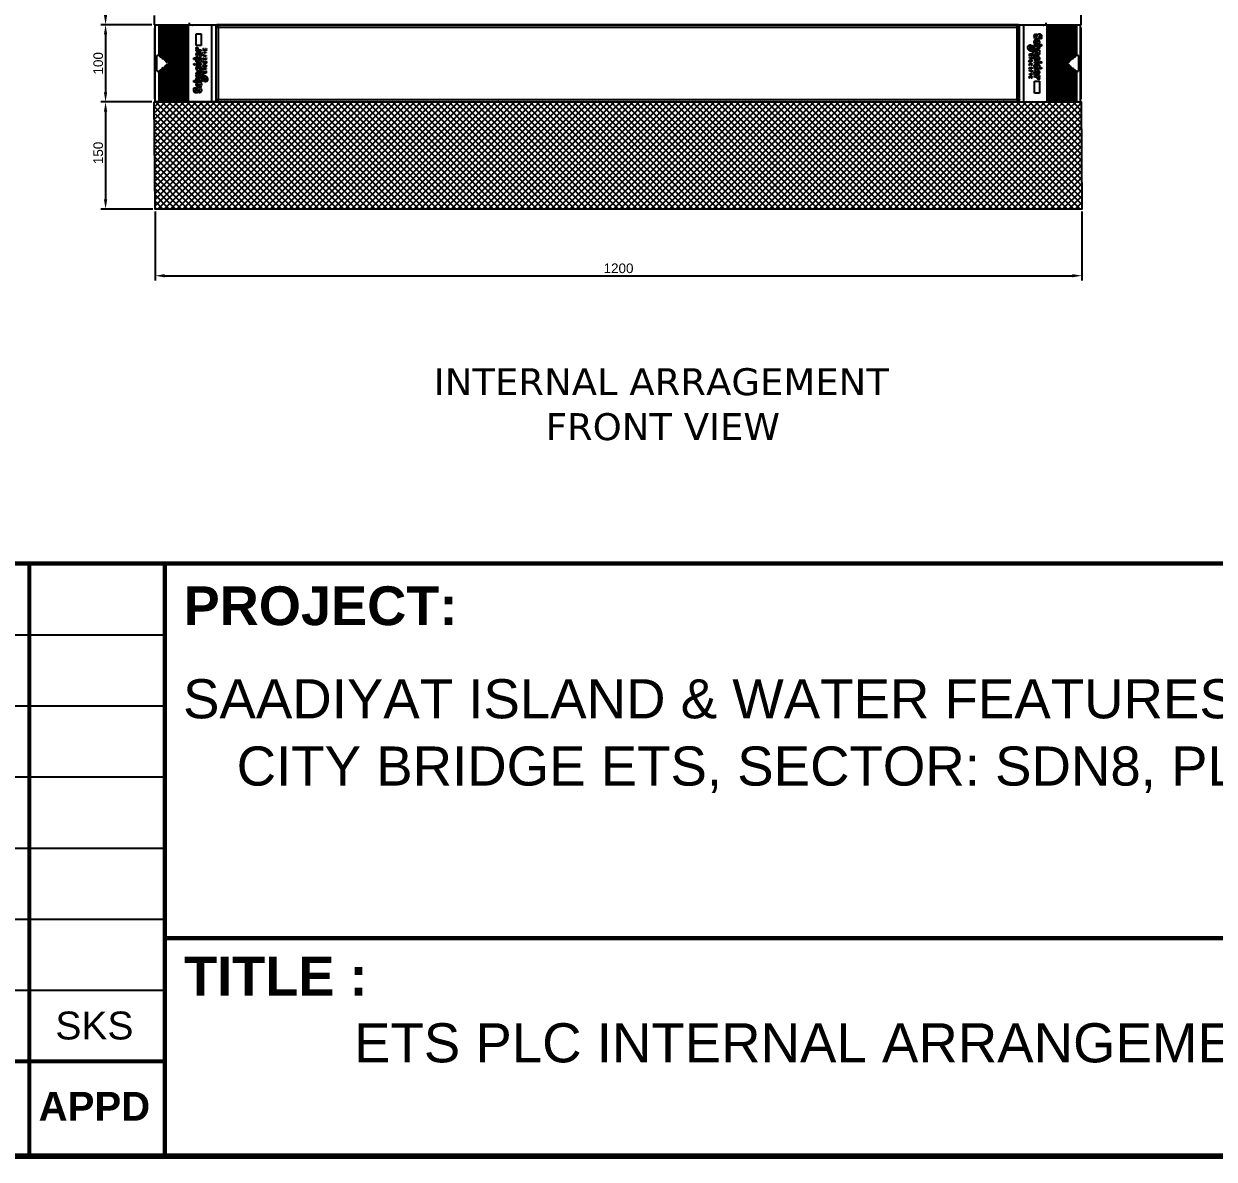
# Model space of a CAD drawing. Header units: inches. Extents: x 100535554 to 201081702, y 63708552 to 127420865.
# Drawn here: x 100541596.8 to 100541905.9, y 63709917.2 to 63710211.8 of the extents above; entities that cross this region are included whole.
import ezdxf
from ezdxf.enums import TextEntityAlignment as Align

# ---------------------------------------------------------------- set-up
doc = ezdxf.new("R2010")
doc.units = ezdxf.units.IN
doc.header["$MEASUREMENT"] = 0
doc.layers.add('BORDER', color=7, linetype='Continuous')
doc.styles.add('A', font='arial.ttf')
doc.styles.add('ABB', font='arialbd.ttf')
doc.styles.get("Standard").update_dxf_attribs({"font": 'arial.ttf'})
doc.styles.add('Verdana$001H0', font='verdana.ttf')
doc.dimstyles.new('ISO-25', dxfattribs={"dimtxt": 2.5, "dimasz": 2.5, "dimexe": 1.25, "dimexo": 0.625, "dimtad": 1, "dimtxsty": 'Standard', "dimcen": 2.5, "dimadec": 0, "dimazin": 0, "dimtfac": 1, "dimtmove": 0, "dimatfit": 3, "dimfxl": 1, "dimarcsym": 0})

# ---------------------------------------------------------------- blocks, each defined once
blk = doc.blocks.new('Title Frame_Al Bayt')
at = {"layer": 'BORDER'}
for p, q in [((897.4, -274.89), (1264.82, -274.89)), ((897.4, -293.34), (1264.82, -293.34)), ((897.4, -311.8), (1264.82, -311.8)), ((897.4, -330.26), (1264.82, -330.26)), ((897.4, -348.71), (1264.82, -348.71)), ((897.4, -367.17), (1264.82, -367.17))]:
    blk.add_line(p, q, dxfattribs=at)
at = {"layer": 'BORDER', "const_width": 1.54}
blk.add_lwpolyline([(897.37, 420.3), (897.37, -410.23), (2066.28, -410.23), (2066.28, 420.3)], close=True, dxfattribs=at)
at = {"layer": 'BORDER', "const_width": 1.08}
for points in [[(899.02, -256.43), (2066.28, -256.43)], [(1229.62, -410.23), (1229.62, -256.43)], [(1229.62, -391.78), (1229.62, -256.43)], [(1264.82, -256.43), (1264.82, -410.23)], [(1655.59, -353.66), (1265.22, -353.66)], [(897.4, -385.63), (1264.82, -385.63)]]:
    blk.add_lwpolyline(points, dxfattribs=at)
at = {"layer": 'BORDER'}
for s, height, style, p in [('PROJECT:', 10.066, 'ABB', (1269.69, -272.41)), ('SAADIYAT ISLAND & WATER FEATURES FOUNTAIN AND', 10.15, 'A', (1269.55, -296.59)), (' CITY BRIDGE ETS, SECTOR: SDN8, PLOT NO:P 16', 10.15, 'A', (1279.53, -314.05)), ('TITLE :', 10.066, 'ABB', (1269.8, -368.54))]:
    blk.add_text(s, height=height, dxfattribs=dict(at, style=style)).set_placement(p)
for s, height, style, p in [('SKS', 7.25, 'A', (1246.53, -379.94)), ('APPD', 7.463, 'ABB', (1246.53, -401.01))]:
    blk.add_text(s, height=height, dxfattribs=dict(at, style=style)).set_placement(p, align=Align.CENTER)
blk = doc.blocks.new('*D78')
at = {"color": 3, "lineweight": -2, "ltscale": 10, "transparency": 16777216}
for p, q in [((100541629.99, 63710191.54), (100541616.74, 63710191.54)), ((100541617.99, 63710189.04), (100541617.99, 63710166.22)), ((100541630.23, 63710163.72), (100541616.74, 63710163.72))]:
    blk.add_line(p, q, dxfattribs=at)
at = {"color": 3, "ltscale": 10, "transparency": 16777216}
for points in [[(100541617.57, 63710189.04), (100541618.41, 63710189.04), (100541617.99, 63710191.54)], [(100541617.57, 63710166.22), (100541618.41, 63710166.22), (100541617.99, 63710163.72)]]:
    blk.add_solid(points, dxfattribs=at)
at = {"layer": 'Defpoints', "color": 0, "ltscale": 10, "transparency": 16777216}
for p in [(100541630.62, 63710191.54), (100541617.99, 63710163.72), (100541630.86, 63710163.72)]:
    blk.add_point(p, dxfattribs=at)
at = {"ltscale": 10, "transparency": 16777216, "insert": (100541616.09, 63710178.3), "char_height": 2.5, "attachment_point": 5, "rotation": 90}
blk.add_mtext('150', dxfattribs=at)
blk = doc.blocks.new('*D79')
at = {"color": 3, "lineweight": -2, "ltscale": 10, "transparency": 16777216}
for p, q in [((100541630.86, 63710163.09), (100541630.86, 63710145.18)), ((100541871.52, 63710163.09), (100541871.52, 63710145.18)), ((100541633.36, 63710146.43), (100541869.02, 63710146.43))]:
    blk.add_line(p, q, dxfattribs=at)
at = {"color": 3, "ltscale": 10, "transparency": 16777216}
for points in [[(100541633.36, 63710146.85), (100541633.36, 63710146.02), (100541630.86, 63710146.43)], [(100541869.02, 63710146.85), (100541869.02, 63710146.02), (100541871.52, 63710146.43)]]:
    blk.add_solid(points, dxfattribs=at)
at = {"layer": 'Defpoints', "color": 0, "ltscale": 10, "transparency": 16777216}
for p in [(100541630.86, 63710163.72), (100541871.52, 63710163.72), (100541871.52, 63710146.43)]:
    blk.add_point(p, dxfattribs=at)
at = {"ltscale": 10, "transparency": 16777216, "insert": (100541751.19, 63710148.34), "char_height": 2.5, "attachment_point": 5}
blk.add_mtext('1200', dxfattribs=at)
blk = doc.blocks.new('*D80')
at = {"color": 3, "lineweight": -2, "ltscale": 10, "transparency": 16777216}
for p, q in [((100541630.04, 63710211.58), (100541616.74, 63710211.58)), ((100541617.99, 63710209.08), (100541617.99, 63710194.04)), ((100541630.04, 63710191.54), (100541616.74, 63710191.54))]:
    blk.add_line(p, q, dxfattribs=at)
at = {"color": 3, "ltscale": 10, "transparency": 16777216}
for points in [[(100541617.57, 63710209.08), (100541618.41, 63710209.08), (100541617.99, 63710211.58)], [(100541617.57, 63710194.04), (100541618.41, 63710194.04), (100541617.99, 63710191.54)]]:
    blk.add_solid(points, dxfattribs=at)
at = {"layer": 'Defpoints', "color": 0, "ltscale": 10, "transparency": 16777216}
for p in [(100541630.67, 63710211.58), (100541617.99, 63710191.54), (100541630.67, 63710191.54)]:
    blk.add_point(p, dxfattribs=at)
at = {"ltscale": 10, "transparency": 16777216, "insert": (100541616.09, 63710201.56), "char_height": 2.5, "attachment_point": 5, "rotation": 90}
blk.add_mtext('100', dxfattribs=at)
blk = doc.blocks.new('*D81')
at = {"color": 3, "lineweight": -2, "ltscale": 10, "transparency": 16777216}
for p, q in [((100541630.04, 63710612.39), (100541616.74, 63710612.39)), ((100541617.99, 63710609.89), (100541617.99, 63710214.08)), ((100541630.04, 63710211.58), (100541616.74, 63710211.58))]:
    blk.add_line(p, q, dxfattribs=at)
at = {"color": 3, "ltscale": 10, "transparency": 16777216}
for points in [[(100541617.57, 63710609.89), (100541618.41, 63710609.89), (100541617.99, 63710612.39)], [(100541617.57, 63710214.08), (100541618.41, 63710214.08), (100541617.99, 63710211.58)]]:
    blk.add_solid(points, dxfattribs=at)
at = {"layer": 'Defpoints', "color": 0, "ltscale": 10, "transparency": 16777216}
for p in [(100541630.67, 63710612.39), (100541617.99, 63710211.58), (100541630.67, 63710211.58)]:
    blk.add_point(p, dxfattribs=at)
at = {"ltscale": 10, "transparency": 16777216, "insert": (100541616.09, 63710411.98), "char_height": 2.5, "attachment_point": 5, "rotation": 90}
blk.add_mtext('2000', dxfattribs=at)

msp = doc.modelspace()

# ---------------------------------------------------------------- hatches: boundary and pattern name
at = {"ltscale": 25}
h = msp.add_hatch(dxfattribs=at)
h.set_pattern_fill('ANSI37', color=9, scale=9.164594)
h.set_pattern_definition([(45, (100543039.2891, 63710547.4988), (-0.8100433, 0.8100433), []), (135, (100543039.2891, 63710547.4988), (-0.8100433, -0.8100433), [])])
h.paths.add_polyline_path([(100541630.829, 63710191.721), (100541871.399, 63710191.721), (100541871.399, 63710163.884), (100541630.829, 63710163.884)])

# ---------------------------------------------------------------- linework, layer by layer
at = {"color": 7, "linetype": 'Continuous', "lineweight": 25, "true_color": 0x000007}
for p, q in [((100541871.287, 63710211.576), (100541871.287, 63710612.388)), ((100541630.669, 63710211.576), (100541630.669, 63710213.999)), ((100541639.709, 63710212.042), (100541639.709, 63710211.576)), ((100541862.248, 63710211.576), (100541862.248, 63710212.042)), ((100541630.669, 63710211.576), (100541871.287, 63710211.576)), ((100541630.669, 63710210.644), (100541630.669, 63710192.379)), ((100541630.762, 63710211.576), (100541630.762, 63710191.54)), ((100541630.762, 63710211.576), (100541646.698, 63710211.576)), ((100541631.881, 63710203.562), (100541631.881, 63710211.576)), ((100541632.067, 63710211.576), (100541632.067, 63710203.282)), ((100541632.347, 63710211.576), (100541632.347, 63710203.096)), ((100541632.626, 63710211.576), (100541632.626, 63710202.91)), ((100541632.906, 63710211.576), (100541632.906, 63710202.63)), ((100541633.185, 63710211.576), (100541633.185, 63710202.444)), ((100541633.372, 63710211.576), (100541633.372, 63710202.257)), ((100541633.651, 63710211.576), (100541633.651, 63710201.978)), ((100541633.931, 63710211.576), (100541633.931, 63710201.791)), ((100541634.211, 63710211.576), (100541634.211, 63710201.605)), ((100541634.49, 63710211.576), (100541634.49, 63710191.54)), ((100541634.676, 63710211.576), (100541634.676, 63710191.54)), ((100541634.956, 63710211.576), (100541634.956, 63710191.54)), ((100541635.236, 63710211.576), (100541635.236, 63710191.54)), ((100541635.515, 63710211.576), (100541635.515, 63710191.54)), ((100541635.795, 63710211.576), (100541635.795, 63710191.54)), ((100541635.981, 63710211.576), (100541635.981, 63710191.54)), ((100541636.261, 63710211.576), (100541636.261, 63710191.54)), ((100541636.54, 63710211.576), (100541636.54, 63710191.54)), ((100541636.82, 63710211.576), (100541636.82, 63710191.54)), ((100541637.099, 63710211.576), (100541637.099, 63710191.54)), ((100541637.286, 63710211.576), (100541637.286, 63710191.54)), ((100541637.565, 63710211.576), (100541637.565, 63710191.54)), ((100541637.845, 63710211.576), (100541637.845, 63710191.54)), ((100541638.125, 63710211.576), (100541638.125, 63710191.54)), ((100541638.404, 63710211.576), (100541638.404, 63710191.54)), ((100541638.59, 63710211.576), (100541638.59, 63710191.54)), ((100541638.87, 63710211.576), (100541638.87, 63710191.54)), ((100541639.15, 63710211.576), (100541639.15, 63710191.54)), ((100541639.429, 63710211.576), (100541639.429, 63710191.54)), ((100541645.953, 63710211.483), (100541640.547, 63710211.483)), ((100541641.479, 63710206.171), (100541641.479, 63710209.247)), ((100541641.479, 63710209.247), (100541642.784, 63710209.247)), ((100541642.784, 63710209.247), (100541642.784, 63710206.171)), ((100541645.487, 63710211.576), (100541645.487, 63710191.54)), ((100541646.605, 63710211.017), (100541646.698, 63710211.017)), ((100541646.698, 63710191.54), (100541646.698, 63710211.576)), ((100541646.698, 63710191.727), (100541646.698, 63710211.39)), ((100541646.698, 63710211.39), (100541646.698, 63710211.39)), ((100541646.791, 63710211.204), (100541647.071, 63710211.204)), ((100541646.884, 63710211.576), (100541646.884, 63710211.297)), ((100541855.072, 63710211.576), (100541646.884, 63710211.576)), ((100541646.884, 63710211.204), (100541646.884, 63710211.204)), ((100541647.164, 63710211.017), (100541647.164, 63710211.017)), ((100541647.164, 63710211.017), (100541647.257, 63710210.924)), ((100541647.164, 63710210.924), (100541854.792, 63710210.924)), ((100541647.35, 63710192.099), (100541647.35, 63710210.924)), ((100541854.606, 63710210.924), (100541854.606, 63710192.099)), ((100541854.699, 63710210.924), (100541854.886, 63710211.11)), ((100541854.886, 63710211.204), (100541855.258, 63710211.204)), ((100541854.886, 63710211.11), (100541854.886, 63710211.204)), ((100541854.886, 63710211.11), (100541854.886, 63710211.11)), ((100541855.072, 63710211.204), (100541855.072, 63710211.576)), ((100541855.165, 63710211.11), (100541855.165, 63710211.204)), ((100541855.165, 63710211.11), (100541855.165, 63710211.11)), ((100541855.258, 63710211.576), (100541871.194, 63710211.576)), ((100541855.258, 63710211.576), (100541855.258, 63710191.54)), ((100541855.258, 63710211.39), (100541855.258, 63710211.39)), ((100541855.258, 63710191.727), (100541855.258, 63710211.39)), ((100541861.409, 63710211.483), (100541856.004, 63710211.483)), ((100541856.47, 63710191.54), (100541856.47, 63710211.576)), ((100541859.359, 63710209.247), (100541859.731, 63710209.153)), ((100541860.384, 63710209.247), (100541860.57, 63710209.247)), ((100541860.57, 63710209.247), (100541860.757, 63710209.153)), ((100541862.527, 63710191.54), (100541862.527, 63710211.576)), ((100541862.807, 63710191.54), (100541862.807, 63710211.576)), ((100541863.086, 63710191.54), (100541863.086, 63710211.576)), ((100541863.366, 63710191.54), (100541863.366, 63710211.576)), ((100541863.552, 63710191.54), (100541863.552, 63710211.576)), ((100541863.832, 63710191.54), (100541863.832, 63710211.576)), ((100541864.111, 63710191.54), (100541864.111, 63710211.576)), ((100541864.391, 63710191.54), (100541864.391, 63710211.576)), ((100541864.671, 63710191.54), (100541864.671, 63710211.576)), ((100541864.857, 63710191.54), (100541864.857, 63710211.576)), ((100541865.136, 63710191.54), (100541865.136, 63710211.576)), ((100541865.416, 63710191.54), (100541865.416, 63710211.576)), ((100541865.696, 63710191.54), (100541865.696, 63710211.576)), ((100541865.975, 63710191.54), (100541865.975, 63710211.576)), ((100541866.162, 63710191.54), (100541866.162, 63710211.576)), ((100541866.441, 63710191.54), (100541866.441, 63710211.576)), ((100541866.721, 63710191.54), (100541866.721, 63710211.576)), ((100541867, 63710191.54), (100541867, 63710211.576)), ((100541867.28, 63710191.54), (100541867.28, 63710211.576)), ((100541867.466, 63710191.54), (100541867.466, 63710211.576)), ((100541867.746, 63710201.605), (100541867.746, 63710211.576)), ((100541868.025, 63710201.791), (100541868.025, 63710211.576)), ((100541868.305, 63710201.978), (100541868.305, 63710211.576)), ((100541868.585, 63710202.257), (100541868.585, 63710211.576)), ((100541868.771, 63710202.444), (100541868.771, 63710211.576)), ((100541869.05, 63710202.63), (100541869.05, 63710211.576)), ((100541869.33, 63710202.91), (100541869.33, 63710211.576)), ((100541869.61, 63710203.096), (100541869.61, 63710211.576)), ((100541869.889, 63710203.282), (100541869.889, 63710211.576)), ((100541870.076, 63710211.576), (100541870.076, 63710203.562)), ((100541871.194, 63710191.54), (100541871.194, 63710211.576)), ((100541871.287, 63710192.379), (100541871.287, 63710210.644)), ((100541642.784, 63710206.171), (100541641.479, 63710206.171)), ((100541857.495, 63710205.612), (100541857.495, 63710205.892)), ((100541857.868, 63710206.078), (100541857.868, 63710205.985)), ((100541858.054, 63710205.985), (100541857.868, 63710206.078)), ((100541858.054, 63710206.358), (100541858.24, 63710206.358)), ((100541858.24, 63710206.358), (100541858.334, 63710206.264)), ((100541858.334, 63710206.264), (100541858.334, 63710205.985)), ((100541858.334, 63710205.985), (100541858.427, 63710205.985)), ((100541858.427, 63710205.985), (100541858.52, 63710206.264)), ((100541858.52, 63710206.264), (100541858.613, 63710206.171)), ((100541858.613, 63710206.171), (100541858.613, 63710205.892)), ((100541858.613, 63710205.892), (100541858.706, 63710205.892)), ((100541858.706, 63710205.892), (100541858.8, 63710206.078)), ((100541859.172, 63710206.451), (100541861.036, 63710206.451)), ((100541859.172, 63710205.985), (100541859.172, 63710206.451)), ((100541859.918, 63710205.985), (100541859.172, 63710205.985)), ((100541859.545, 63710206.544), (100541859.265, 63710206.544)), ((100541859.452, 63710206.824), (100541859.545, 63710206.544)), ((100541859.545, 63710208.594), (100541859.545, 63710208.501)), ((100541860.104, 63710207.942), (100541859.731, 63710207.755)), ((100541860.011, 63710206.544), (100541860.197, 63710206.917)), ((100541860.384, 63710206.544), (100541860.011, 63710206.544)), ((100541861.036, 63710205.985), (100541860.291, 63710205.985)), ((100541860.477, 63710207.01), (100541860.384, 63710206.544)), ((100541860.85, 63710207.849), (100541860.477, 63710207.942)), ((100541860.663, 63710208.781), (100541860.57, 63710208.781)), ((100541860.663, 63710208.594), (100541860.663, 63710208.781)), ((100541861.036, 63710208.687), (100541861.036, 63710208.408)), ((100541861.036, 63710206.451), (100541861.036, 63710205.985)), ((100541631.322, 63710199.555), (100541631.322, 63710203.562)), ((100541631.881, 63710203.562), (100541631.322, 63710203.562)), ((100541632.067, 63710203.282), (100541632.347, 63710203.096)), ((100541632.626, 63710202.91), (100541632.906, 63710202.63)), ((100541640.92, 63710202.537), (100541640.92, 63710203.003)), ((100541640.92, 63710203.003), (100541642.784, 63710203.003)), ((100541641.479, 63710205.053), (100541641.759, 63710205.146)), ((100541641.479, 63710204.68), (100541641.479, 63710205.053)), ((100541642.784, 63710204.68), (100541641.479, 63710204.68)), ((100541641.759, 63710205.146), (100541641.666, 63710205.146)), ((100541642.132, 63710203.096), (100541641.759, 63710203.189)), ((100541641.945, 63710205.612), (100541641.945, 63710205.426)), ((100541642.039, 63710203.562), (100541642.039, 63710204.121)), ((100541642.132, 63710204.494), (100541642.225, 63710204.494)), ((100541642.225, 63710203.096), (100541642.132, 63710203.096)), ((100541642.225, 63710204.494), (100541642.318, 63710203.562)), ((100541642.318, 63710205.053), (100541642.784, 63710205.053)), ((100541642.411, 63710204.494), (100541642.598, 63710204.494)), ((100541642.598, 63710203.935), (100541642.598, 63710204.028)), ((100541642.784, 63710205.053), (100541642.784, 63710204.68)), ((100541642.784, 63710203.003), (100541642.784, 63710202.537)), ((100541643.157, 63710204.307), (100541643.157, 63710204.401)), ((100541643.157, 63710204.401), (100541643.25, 63710204.401)), ((100541643.157, 63710204.307), (100541643.157, 63710204.307)), ((100541643.25, 63710204.307), (100541643.157, 63710204.307)), ((100541643.25, 63710204.401), (100541643.25, 63710204.307)), ((100541643.53, 63710202.444), (100541643.25, 63710202.816)), ((100541643.25, 63710202.816), (100541643.436, 63710202.816)), ((100541643.343, 63710205.239), (100541643.436, 63710205.426)), ((100541643.343, 63710203.748), (100541643.436, 63710203.935)), ((100541643.436, 63710203.562), (100541643.343, 63710203.748)), ((100541643.436, 63710205.426), (100541643.623, 63710205.426)), ((100541643.436, 63710204.307), (100541643.436, 63710204.401)), ((100541643.436, 63710204.401), (100541644.089, 63710204.401)), ((100541644.089, 63710204.307), (100541643.436, 63710204.307)), ((100541643.436, 63710203.935), (100541643.623, 63710203.841)), ((100541643.436, 63710203.376), (100541643.436, 63710203.562)), ((100541643.436, 63710203.562), (100541643.436, 63710203.562)), ((100541644.089, 63710203.376), (100541643.436, 63710203.376)), ((100541643.436, 63710202.816), (100541643.436, 63710203.003)), ((100541643.436, 63710203.003), (100541643.53, 63710203.003)), ((100541643.623, 63710205.426), (100541643.53, 63710205.146)), ((100541643.53, 63710205.146), (100541643.53, 63710205.053)), ((100541643.623, 63710203.841), (100541643.53, 63710203.655)), ((100541643.53, 63710203.003), (100541643.53, 63710202.816)), ((100541643.53, 63710202.816), (100541643.902, 63710202.816)), ((100541643.53, 63710202.63), (100541643.53, 63710202.444)), ((100541643.902, 63710202.63), (100541643.53, 63710202.63)), ((100541643.809, 63710203.562), (100541644.089, 63710203.562)), ((100541643.996, 63710205.239), (100541643.902, 63710205.426)), ((100541643.902, 63710205.426), (100541644.089, 63710205.426)), ((100541643.996, 63710202.816), (100541643.902, 63710203.003)), ((100541643.902, 63710203.003), (100541644.089, 63710203.003)), ((100541643.902, 63710202.816), (100541643.996, 63710202.816)), ((100541644.089, 63710205.426), (100541644.182, 63710205.146)), ((100541644.089, 63710204.401), (100541644.089, 63710204.307)), ((100541644.089, 63710203.562), (100541644.089, 63710203.376)), ((100541644.089, 63710203.003), (100541644.182, 63710202.816)), ((100541857.868, 63710204.028), (100541858.986, 63710204.028)), ((100541857.868, 63710203.376), (100541857.868, 63710204.028)), ((100541857.961, 63710203.376), (100541857.868, 63710203.376)), ((100541857.868, 63710203.096), (100541858.986, 63710203.096)), ((100541857.868, 63710202.91), (100541857.868, 63710203.096)), ((100541858.986, 63710202.91), (100541857.868, 63710202.91)), ((100541858.334, 63710203.841), (100541857.961, 63710203.841)), ((100541857.961, 63710203.841), (100541857.961, 63710203.376)), ((100541858.24, 63710204.96), (100541858.147, 63710204.96)), ((100541858.147, 63710204.96), (100541858.147, 63710204.68)), ((100541858.334, 63710204.867), (100541858.24, 63710204.96)), ((100541858.334, 63710204.587), (100541858.334, 63710204.867)), ((100541858.52, 63710204.494), (100541858.334, 63710204.587)), ((100541858.334, 63710203.469), (100541858.334, 63710203.841)), ((100541858.52, 63710203.469), (100541858.334, 63710203.469)), ((100541858.427, 63710205.146), (100541858.8, 63710205.053)), ((100541858.613, 63710204.773), (100541858.52, 63710204.867)), ((100541858.52, 63710204.867), (100541858.52, 63710204.494)), ((100541858.8, 63710203.841), (100541858.52, 63710203.841)), ((100541858.52, 63710203.841), (100541858.52, 63710203.469)), ((100541858.613, 63710204.494), (100541858.613, 63710204.773)), ((100541858.893, 63710204.494), (100541858.613, 63710204.494)), ((100541858.8, 63710205.053), (100541858.8, 63710204.773)), ((100541858.8, 63710204.773), (100541858.986, 63710204.773)), ((100541858.8, 63710203.376), (100541858.8, 63710203.841)), ((100541858.986, 63710203.376), (100541858.8, 63710203.376)), ((100541858.986, 63710204.773), (100541858.986, 63710205.146)), ((100541858.986, 63710204.028), (100541858.986, 63710203.376)), ((100541858.986, 63710203.096), (100541858.986, 63710202.91)), ((100541859.172, 63710204.028), (100541859.825, 63710204.028)), ((100541859.172, 63710203.655), (100541859.172, 63710204.028)), ((100541860.104, 63710203.655), (100541859.172, 63710203.655)), ((100541859.359, 63710205.146), (100541859.359, 63710204.96)), ((100541859.359, 63710204.494), (100541859.545, 63710204.867)), ((100541859.918, 63710204.494), (100541859.359, 63710204.494)), ((100541859.359, 63710202.723), (100541859.359, 63710202.63)), ((100541859.452, 63710205.519), (100541859.918, 63710205.519)), ((100541859.545, 63710205.146), (100541859.452, 63710205.519)), ((100541860.011, 63710205.146), (100541859.545, 63710205.146)), ((100541859.545, 63710204.96), (100541860.477, 63710204.96)), ((100541859.638, 63710203.469), (100541859.825, 63710203.469)), ((100541859.731, 63710202.164), (100541859.731, 63710203.096)), ((100541860.197, 63710204.307), (100541859.918, 63710204.494)), ((100541859.918, 63710203.003), (100541859.918, 63710202.537)), ((100541860.104, 63710203.003), (100541859.918, 63710203.003)), ((100541860.197, 63710204.214), (100541860.197, 63710204.307)), ((100541860.477, 63710204.494), (100541860.291, 63710204.494)), ((100541860.477, 63710204.96), (100541860.477, 63710204.494)), ((100541869.05, 63710202.63), (100541869.33, 63710202.91)), ((100541869.61, 63710203.096), (100541869.889, 63710203.282)), ((100541870.635, 63710203.562), (100541870.076, 63710203.562)), ((100541870.635, 63710203.562), (100541870.635, 63710199.555)), ((100541631.322, 63710199.555), (100541631.881, 63710199.555)), ((100541631.881, 63710191.54), (100541631.881, 63710199.555)), ((100541632.347, 63710199.927), (100541632.067, 63710199.741)), ((100541632.067, 63710199.741), (100541632.067, 63710191.54)), ((100541632.347, 63710199.927), (100541632.347, 63710191.54)), ((100541632.906, 63710200.393), (100541632.626, 63710200.207)), ((100541632.626, 63710200.207), (100541632.626, 63710191.54)), ((100541632.906, 63710200.393), (100541632.906, 63710191.54)), ((100541633.185, 63710202.444), (100541633.372, 63710202.257)), ((100541633.372, 63710200.859), (100541633.185, 63710200.673)), ((100541633.185, 63710200.673), (100541633.185, 63710191.54)), ((100541633.372, 63710200.859), (100541633.372, 63710191.54)), ((100541633.651, 63710201.978), (100541633.931, 63710201.791)), ((100541633.931, 63710201.325), (100541633.651, 63710201.046)), ((100541633.651, 63710201.046), (100541633.651, 63710191.54)), ((100541633.931, 63710201.325), (100541633.931, 63710191.54)), ((100541634.211, 63710201.605), (100541634.211, 63710201.512)), ((100541634.211, 63710201.512), (100541634.211, 63710191.54)), ((100541634.211, 63710201.512), (100541634.211, 63710201.512)), ((100541641.573, 63710202.537), (100541640.92, 63710202.537)), ((100541640.92, 63710201.419), (100541641.013, 63710201.512)), ((100541640.92, 63710201.325), (100541640.92, 63710201.419)), ((100541641.013, 63710201.512), (100541641.107, 63710201.512)), ((100541641.293, 63710201.046), (100541641.2, 63710201.046)), ((100541641.386, 63710201.139), (100541641.293, 63710201.046)), ((100541641.479, 63710202.257), (100541641.573, 63710202.537)), ((100541641.479, 63710201.046), (100541641.479, 63710201.512)), ((100541641.479, 63710201.512), (100541642.784, 63710201.512)), ((100541642.784, 63710201.046), (100541641.479, 63710201.046)), ((100541641.852, 63710202.537), (100541641.759, 63710202.35)), ((100541642.411, 63710202.537), (100541641.852, 63710202.537)), ((100541641.852, 63710200.114), (100541642.039, 63710200.021)), ((100541642.039, 63710200.021), (100541642.039, 63710200.487)), ((100541642.225, 63710201.605), (100541642.132, 63710201.605)), ((100541642.132, 63710200.953), (100541642.225, 63710200.953)), ((100541642.318, 63710199.555), (100541642.132, 63710199.555)), ((100541642.225, 63710200.953), (100541642.225, 63710200.021)), ((100541642.411, 63710200.953), (100541642.598, 63710200.953)), ((100541642.598, 63710200.393), (100541642.598, 63710200.487)), ((100541642.784, 63710202.537), (100541642.877, 63710202.257)), ((100541642.784, 63710202.537), (100541642.784, 63710202.537)), ((100541642.784, 63710201.512), (100541642.784, 63710201.046)), ((100541642.97, 63710200.021), (100541642.97, 63710200.207)), ((100541642.97, 63710200.207), (100541644.089, 63710200.207)), ((100541644.089, 63710200.021), (100541642.97, 63710200.021)), ((100541642.97, 63710198.996), (100541642.97, 63710199.648)), ((100541642.97, 63710199.648), (100541643.157, 63710199.648)), ((100541643.157, 63710199.648), (100541643.157, 63710199.182)), ((100541643.343, 63710201.978), (100541643.436, 63710202.164)), ((100541643.436, 63710202.164), (100541643.623, 63710202.164)), ((100541643.436, 63710199.182), (100541643.436, 63710199.648)), ((100541643.436, 63710199.648), (100541643.623, 63710199.648)), ((100541643.623, 63710202.164), (100541643.53, 63710201.884)), ((100541643.623, 63710201.046), (100541643.53, 63710200.953)), ((100541643.53, 63710200.953), (100541643.53, 63710200.766)), ((100541643.53, 63710200.766), (100541643.623, 63710200.673)), ((100541643.809, 63710200.487), (100541643.53, 63710200.58)), ((100541643.623, 63710200.673), (100541643.623, 63710201.046)), ((100541643.623, 63710199.648), (100541643.623, 63710199.182)), ((100541643.809, 63710201.512), (100541643.716, 63710201.512)), ((100541643.809, 63710201.698), (100541643.996, 63710201.884)), ((100541643.809, 63710201.698), (100541643.809, 63710201.698)), ((100541643.809, 63710201.232), (100541643.809, 63710200.673)), ((100541643.809, 63710200.673), (100541643.996, 63710200.859)), ((100541643.996, 63710201.884), (100541643.902, 63710202.164)), ((100541643.902, 63710202.164), (100541644.089, 63710202.164)), ((100541643.996, 63710200.953), (100541643.902, 63710201.139)), ((100541643.902, 63710201.139), (100541644.089, 63710201.139)), ((100541643.996, 63710200.859), (100541643.996, 63710200.953)), ((100541643.996, 63710199.182), (100541643.996, 63710199.648)), ((100541643.996, 63710199.648), (100541644.089, 63710199.648)), ((100541644.089, 63710202.164), (100541644.182, 63710201.884)), ((100541644.089, 63710201.139), (100541644.182, 63710200.859)), ((100541644.089, 63710200.207), (100541644.089, 63710200.021)), ((100541644.089, 63710199.648), (100541644.089, 63710198.996)), ((100541857.868, 63710201.884), (100541857.774, 63710202.164)), ((100541857.868, 63710200.953), (100541857.774, 63710201.139)), ((100541857.868, 63710200.021), (100541857.774, 63710200.3)), ((100541858.054, 63710201.884), (100541857.868, 63710201.884)), ((100541858.054, 63710200.953), (100541857.868, 63710200.953)), ((100541858.054, 63710200.021), (100541857.868, 63710200.021)), ((100541857.868, 63710199.741), (100541858.52, 63710199.741)), ((100541857.868, 63710199.555), (100541857.868, 63710199.741)), ((100541858.147, 63710199.555), (100541857.868, 63710199.555)), ((100541858.147, 63710202.35), (100541857.961, 63710202.257)), ((100541857.961, 63710202.257), (100541857.961, 63710202.164)), ((100541857.961, 63710202.164), (100541858.054, 63710201.884)), ((100541858.147, 63710201.325), (100541857.961, 63710201.139)), ((100541857.961, 63710201.139), (100541858.054, 63710200.953)), ((100541858.054, 63710200.3), (100541857.961, 63710200.207)), ((100541857.961, 63710200.207), (100541858.054, 63710200.021)), ((100541858.054, 63710200.487), (100541858.427, 63710200.487)), ((100541858.427, 63710200.3), (100541858.054, 63710200.3)), ((100541858.147, 63710201.884), (100541858.147, 63710202.35)), ((100541858.147, 63710201.512), (100541858.24, 63710201.512)), ((100541858.24, 63710201.325), (100541858.147, 63710201.325)), ((100541858.24, 63710202.537), (100541858.52, 63710202.444)), ((100541858.427, 63710202.257), (100541858.334, 63710202.35)), ((100541858.334, 63710202.35), (100541858.334, 63710202.071)), ((100541858.334, 63710202.071), (100541858.427, 63710202.164)), ((100541858.334, 63710200.953), (100541858.427, 63710201.139)), ((100541858.52, 63710200.953), (100541858.334, 63710200.953)), ((100541858.427, 63710202.164), (100541858.427, 63710202.257)), ((100541858.427, 63710200.58), (100541858.706, 63710200.3)), ((100541858.427, 63710200.487), (100541858.427, 63710200.58)), ((100541858.427, 63710200.114), (100541858.427, 63710200.3)), ((100541858.52, 63710200.114), (100541858.427, 63710200.114)), ((100541858.613, 63710201.139), (100541858.52, 63710200.953)), ((100541858.706, 63710200.3), (100541858.52, 63710200.3)), ((100541858.52, 63710200.3), (100541858.52, 63710200.114)), ((100541858.52, 63710199.741), (100541858.52, 63710199.555)), ((100541858.52, 63710199.555), (100541858.52, 63710199.555)), ((100541858.52, 63710199.555), (100541858.613, 63710199.275)), ((100541859.172, 63710200.487), (100541859.079, 63710200.859)), ((100541859.172, 63710201.978), (100541860.477, 63710201.978)), ((100541859.172, 63710201.605), (100541859.172, 63710201.978)), ((100541860.477, 63710201.605), (100541859.172, 63710201.605)), ((100541859.172, 63710200.487), (100541859.172, 63710200.487)), ((100541859.172, 63710200.114), (100541859.172, 63710200.487)), ((100541861.036, 63710200.114), (100541859.172, 63710200.114)), ((100541859.545, 63710202.164), (100541859.359, 63710202.164)), ((100541859.545, 63710200.487), (100541860.104, 63710200.487)), ((100541859.731, 63710198.623), (100541859.638, 63710199.555)), ((100541859.825, 63710202.164), (100541859.731, 63710202.164)), ((100541859.731, 63710201.512), (100541859.825, 63710201.512)), ((100541859.731, 63710199.927), (100541859.825, 63710199.927)), ((100541859.825, 63710199.927), (100541860.197, 63710199.834)), ((100541859.918, 63710199.555), (100541859.918, 63710198.996)), ((100541860.104, 63710200.487), (100541860.197, 63710200.766)), ((100541860.477, 63710200.859), (100541860.384, 63710200.487)), ((100541860.384, 63710200.487), (100541861.036, 63710200.487)), ((100541860.477, 63710201.978), (100541860.477, 63710201.605)), ((100541860.57, 63710201.978), (100541860.663, 63710202.071)), ((100541860.663, 63710202.071), (100541860.757, 63710202.071)), ((100541861.036, 63710201.605), (100541860.85, 63710201.605)), ((100541861.036, 63710201.791), (100541861.036, 63710201.698)), ((100541861.036, 63710201.698), (100541861.036, 63710201.605)), ((100541861.036, 63710200.487), (100541861.036, 63710200.114)), ((100541867.746, 63710201.512), (100541867.746, 63710201.605)), ((100541867.746, 63710201.512), (100541867.746, 63710201.512)), ((100541867.746, 63710191.54), (100541867.746, 63710201.512)), ((100541868.025, 63710201.791), (100541868.305, 63710201.978)), ((100541868.305, 63710201.046), (100541868.025, 63710201.325)), ((100541868.025, 63710191.54), (100541868.025, 63710201.325)), ((100541868.305, 63710191.54), (100541868.305, 63710201.046)), ((100541868.585, 63710202.257), (100541868.771, 63710202.444)), ((100541868.771, 63710200.673), (100541868.585, 63710200.859)), ((100541868.585, 63710191.54), (100541868.585, 63710200.859)), ((100541868.771, 63710191.54), (100541868.771, 63710200.673)), ((100541869.33, 63710200.207), (100541869.05, 63710200.393)), ((100541869.05, 63710191.54), (100541869.05, 63710200.393)), ((100541869.33, 63710191.54), (100541869.33, 63710200.207)), ((100541869.889, 63710199.741), (100541869.61, 63710199.927)), ((100541869.61, 63710191.54), (100541869.61, 63710199.927)), ((100541869.889, 63710191.54), (100541869.889, 63710199.741)), ((100541870.076, 63710199.555), (100541870.635, 63710199.555)), ((100541870.076, 63710199.555), (100541870.076, 63710191.54)), ((100541640.92, 63710196.666), (100541640.92, 63710197.132)), ((100541640.92, 63710197.132), (100541641.666, 63710197.132)), ((100541642.784, 63710196.666), (100541640.92, 63710196.666)), ((100541641.479, 63710198.157), (100541641.479, 63710198.53)), ((100541641.479, 63710198.53), (100541641.666, 63710198.53)), ((100541642.411, 63710198.157), (100541641.479, 63710198.157)), ((100541641.479, 63710196.013), (100541641.573, 63710196.479)), ((100541641.573, 63710196.479), (100541641.945, 63710196.479)), ((100541641.759, 63710198.902), (100541641.759, 63710198.809)), ((100541641.759, 63710198.809), (100541642.039, 63710198.53)), ((100541641.945, 63710196.479), (100541641.759, 63710196.2)), ((100541641.852, 63710199.462), (100541642.784, 63710199.462)), ((100541641.945, 63710197.97), (100541642.411, 63710197.97)), ((100541642.039, 63710198.53), (100541642.598, 63710198.53)), ((100541642.504, 63710197.505), (100541642.039, 63710197.505)), ((100541642.039, 63710197.132), (100541642.784, 63710197.132)), ((100541642.784, 63710198.996), (100541642.132, 63710198.996)), ((100541642.598, 63710198.53), (100541642.411, 63710198.157)), ((100541642.411, 63710197.97), (100541642.504, 63710197.505)), ((100541642.504, 63710196.2), (100541642.411, 63710196.573)), ((100541642.411, 63710196.573), (100541642.691, 63710196.573)), ((100541642.598, 63710197.97), (100541642.598, 63710198.157)), ((100541642.784, 63710199.462), (100541642.784, 63710198.996)), ((100541642.784, 63710197.132), (100541642.784, 63710196.666)), ((100541644.089, 63710198.996), (100541642.97, 63710198.996)), ((100541642.97, 63710198.343), (100541642.97, 63710197.877)), ((100541643.157, 63710198.343), (100541642.97, 63710198.343)), ((100541643.157, 63710199.182), (100541643.436, 63710199.182)), ((100541643.157, 63710198.623), (100541643.343, 63710198.623)), ((100541643.157, 63710197.97), (100541643.157, 63710198.343)), ((100541643.53, 63710197.877), (100541643.157, 63710197.97)), ((100541643.25, 63710197.225), (100541643.157, 63710197.039)), ((100541643.343, 63710197.132), (100541643.25, 63710197.225)), ((100541643.343, 63710198.623), (100541643.343, 63710198.25)), ((100541643.343, 63710198.25), (100541643.436, 63710198.157)), ((100541643.343, 63710196.945), (100541643.343, 63710197.132)), ((100541643.436, 63710196.852), (100541643.343, 63710196.945)), ((100541643.436, 63710198.157), (100541643.436, 63710198.53)), ((100541643.436, 63710198.53), (100541643.623, 63710198.53)), ((100541643.53, 63710197.132), (100541643.436, 63710196.852)), ((100541643.623, 63710197.132), (100541643.53, 63710197.132)), ((100541643.623, 63710199.182), (100541643.996, 63710199.182)), ((100541643.623, 63710198.53), (100541643.623, 63710198.157)), ((100541643.623, 63710198.157), (100541643.716, 63710198.157)), ((100541643.623, 63710196.852), (100541643.623, 63710197.132)), ((100541643.716, 63710196.759), (100541643.623, 63710196.852)), ((100541643.716, 63710198.157), (100541643.809, 63710198.157)), ((100541643.902, 63710196.759), (100541643.716, 63710196.759)), ((100541643.809, 63710198.157), (100541643.809, 63710198.436)), ((100541643.902, 63710197.039), (100541644.089, 63710197.039)), ((100541644.089, 63710197.039), (100541644.089, 63710197.132)), ((100541644.461, 63710197.505), (100541644.461, 63710197.132)), ((100541857.868, 63710197.691), (100541857.774, 63710197.97)), ((100541857.868, 63710198.809), (100541858.52, 63710198.809)), ((100541857.868, 63710198.623), (100541857.868, 63710198.809)), ((100541858.52, 63710198.623), (100541857.868, 63710198.623)), ((100541858.054, 63710197.691), (100541857.868, 63710197.691)), ((100541857.961, 63710197.877), (100541858.054, 63710197.691)), ((100541858.334, 63710199.275), (100541858.427, 63710199.368)), ((100541858.52, 63710199.182), (100541858.334, 63710199.275)), ((100541858.334, 63710197.691), (100541858.427, 63710197.877)), ((100541858.52, 63710197.691), (100541858.334, 63710197.691)), ((100541858.427, 63710197.877), (100541858.427, 63710197.97)), ((100541858.613, 63710199.275), (100541858.52, 63710199.182)), ((100541858.52, 63710198.809), (100541858.52, 63710198.623)), ((100541858.613, 63710197.877), (100541858.52, 63710197.691)), ((100541858.706, 63710198.809), (100541858.8, 63710198.809)), ((100541858.706, 63710198.623), (100541858.706, 63710198.809)), ((100541858.893, 63710198.623), (100541858.706, 63710198.623)), ((100541858.8, 63710198.809), (100541858.893, 63710198.716)), ((100541858.893, 63710198.716), (100541858.893, 63710198.623)), ((100541859.172, 63710198.436), (100541860.477, 63710198.436)), ((100541859.172, 63710197.97), (100541859.172, 63710198.436)), ((100541859.638, 63710197.97), (100541859.172, 63710197.97)), ((100541859.172, 63710196.945), (100541860.477, 63710196.945)), ((100541859.172, 63710193.777), (100541859.172, 63710196.945)), ((100541859.359, 63710199.182), (100541859.359, 63710198.996)), ((100541859.545, 63710198.623), (100541859.359, 63710198.623)), ((100541859.825, 63710198.623), (100541859.731, 63710198.623)), ((100541860.011, 63710197.505), (100541860.011, 63710197.691)), ((100541860.477, 63710197.97), (100541860.197, 63710197.97)), ((100541860.197, 63710197.97), (100541860.291, 63710197.97)), ((100541860.477, 63710198.436), (100541860.477, 63710197.97)), ((100541860.477, 63710196.945), (100541860.477, 63710193.777)), ((100541640.92, 63710194.429), (100541640.92, 63710194.616)), ((100541641.107, 63710195.175), (100541641.479, 63710195.175)), ((100541641.386, 63710193.87), (100541641.2, 63710193.87)), ((100541641.293, 63710194.522), (100541641.293, 63710194.336)), ((100541641.293, 63710194.336), (100541641.386, 63710194.336)), ((100541641.573, 63710193.87), (100541641.386, 63710193.87)), ((100541641.852, 63710195.175), (100541642.225, 63710195.268)), ((100541642.225, 63710195.361), (100541642.039, 63710195.361)), ((100541642.225, 63710195.268), (100541642.318, 63710195.268)), ((100541642.598, 63710193.87), (100541642.225, 63710193.87)), ((100541642.411, 63710194.429), (100541642.411, 63710194.522)), ((100541860.477, 63710193.777), (100541859.172, 63710193.777)), ((100541646.698, 63710191.54), (100541630.762, 63710191.54)), ((100541647.071, 63710191.913), (100541646.698, 63710191.913)), ((100541646.698, 63710191.727), (100541646.698, 63710191.727)), ((100541646.791, 63710191.913), (100541646.791, 63710191.913)), ((100541646.884, 63710191.54), (100541646.884, 63710191.913)), ((100541646.884, 63710191.54), (100541855.072, 63710191.54)), ((100541854.792, 63710192.099), (100541647.164, 63710192.099)), ((100541647.35, 63710192.099), (100541647.35, 63710192.099)), ((100541854.606, 63710192.099), (100541854.606, 63710192.099)), ((100541854.979, 63710192.099), (100541854.792, 63710192.099)), ((100541855.165, 63710191.913), (100541854.886, 63710191.913)), ((100541855.351, 63710192.099), (100541855.258, 63710192.099)), ((100541855.258, 63710191.727), (100541855.258, 63710191.727)), ((100541855.258, 63710191.54), (100541871.194, 63710191.54))]:
    msp.add_line(p, q, dxfattribs=at)
for points in [[(100541646.791, 63710211.204), (100541646.791, 63710211.11), (100541646.978, 63710211.017), (100541647.164, 63710210.924)], [(100541646.884, 63710211.576), (100541647.071, 63710211.39), (100541647.164, 63710211.297), (100541647.257, 63710211.017), (100541647.35, 63710211.017), (100541647.35, 63710210.924)], [(100541647.35, 63710210.924), (100541647.164, 63710211.11), (100541646.978, 63710211.204), (100541646.884, 63710211.297)], [(100541647.071, 63710211.204), (100541647.071, 63710211.11), (100541647.164, 63710211.017)], [(100541854.606, 63710210.924), (100541854.606, 63710211.017), (100541854.699, 63710211.017), (100541854.792, 63710211.297), (100541854.886, 63710211.39), (100541854.886, 63710211.483), (100541854.979, 63710211.483), (100541855.072, 63710211.576)], [(100541855.072, 63710211.297), (100541854.792, 63710211.11), (100541854.699, 63710211.017)], [(100541854.792, 63710210.924), (100541854.979, 63710211.017), (100541855.165, 63710211.11)], [(100541859.638, 63710207.755), (100541859.452, 63710207.849), (100541859.265, 63710207.942), (100541859.172, 63710208.221), (100541859.079, 63710208.594), (100541859.172, 63710208.874), (100541859.359, 63710209.247)], [(100541859.545, 63710208.501), (100541859.545, 63710208.408), (100541859.638, 63710208.315), (100541859.731, 63710208.315), (100541859.825, 63710208.501), (100541859.918, 63710208.687), (100541860.011, 63710209.06), (100541860.197, 63710209.153), (100541860.384, 63710209.247)], [(100541859.731, 63710209.153), (100541859.545, 63710208.874), (100541859.545, 63710208.594)], [(100541860.757, 63710209.153), (100541860.943, 63710208.967), (100541861.036, 63710208.687)], [(100541857.495, 63710205.892), (100541857.681, 63710206.171), (100541858.054, 63710206.358)], [(100541857.868, 63710205.985), (100541857.961, 63710205.612), (100541858.054, 63710205.333), (100541858.147, 63710205.239), (100541858.427, 63710205.146)], [(100541858.986, 63710205.146), (100541858.986, 63710205.239), (100541858.706, 63710205.519), (100541858.147, 63710205.705), (100541858.147, 63710205.892), (100541858.054, 63710205.985)], [(100541858.8, 63710206.078), (100541859.172, 63710205.612), (100541859.359, 63710205.146)], [(100541859.265, 63710206.544), (100541859.172, 63710206.637), (100541859.079, 63710207.01), (100541859.172, 63710207.29), (100541859.265, 63710207.569), (100541859.452, 63710207.662), (100541859.731, 63710207.755)], [(100541860.197, 63710206.917), (100541860.011, 63710207.196), (100541859.825, 63710207.29), (100541859.545, 63710207.196), (100541859.452, 63710206.824)], [(100541859.638, 63710207.755), (100541859.731, 63710207.755), (100541859.918, 63710207.755)], [(100541859.918, 63710207.755), (100541860.291, 63710207.476), (100541860.477, 63710207.01)], [(100541859.918, 63710205.519), (100541860.104, 63710205.612), (100541860.197, 63710205.705), (100541860.104, 63710205.892), (100541859.918, 63710205.985)], [(100541860.291, 63710205.985), (100541860.477, 63710205.612), (100541860.384, 63710205.239), (100541860.011, 63710205.146)], [(100541860.57, 63710208.781), (100541860.477, 63710208.687), (100541860.384, 63710208.501), (100541860.291, 63710208.221), (100541860.104, 63710207.942)], [(100541860.477, 63710207.942), (100541860.663, 63710208.221), (100541860.663, 63710208.594)], [(100541861.036, 63710208.408), (100541861.036, 63710208.035), (100541860.85, 63710207.849)], [(100541641.666, 63710205.146), (100541641.573, 63710205.239), (100541641.479, 63710205.519), (100541641.573, 63710205.705), (100541641.666, 63710205.705), (100541641.852, 63710205.705), (100541641.945, 63710205.612)], [(100541641.759, 63710203.189), (100541641.573, 63710203.469), (100541641.479, 63710203.841), (100541641.573, 63710204.121), (100541641.666, 63710204.307), (100541641.852, 63710204.401), (100541642.132, 63710204.494)], [(100541642.039, 63710204.121), (100541641.852, 63710204.028), (100541641.759, 63710203.841), (100541641.852, 63710203.655), (100541642.039, 63710203.562)], [(100541641.945, 63710205.426), (100541642.039, 63710205.146), (100541642.318, 63710205.053)], [(100541642.598, 63710204.494), (100541642.784, 63710204.214), (100541642.877, 63710203.841), (100541642.784, 63710203.562), (100541642.691, 63710203.282), (100541642.504, 63710203.189), (100541642.225, 63710203.096)], [(100541642.318, 63710203.562), (100541642.504, 63710203.748), (100541642.598, 63710203.935)], [(100541642.598, 63710204.028), (100541642.504, 63710204.214), (100541642.411, 63710204.494)], [(100541643.53, 63710204.867), (100541643.436, 63710204.96), (100541643.343, 63710205.239)], [(100541643.53, 63710205.053), (100541643.623, 63710205.053), (100541643.809, 63710204.96), (100541643.902, 63710205.053), (100541643.996, 63710205.239)], [(100541644.182, 63710205.146), (100541644.089, 63710204.867), (100541643.809, 63710204.773), (100541643.53, 63710204.867)], [(100541643.53, 63710203.655), (100541643.623, 63710203.562), (100541643.809, 63710203.562)], [(100541644.182, 63710202.816), (100541644.089, 63710202.63), (100541643.902, 63710202.63)], [(100541858.147, 63710204.68), (100541857.681, 63710205.146), (100541857.495, 63710205.612)], [(100541859.359, 63710204.96), (100541859.359, 63710204.773), (100541859.265, 63710204.587), (100541859.079, 63710204.494), (100541858.893, 63710204.494)], [(100541859.359, 63710202.164), (100541859.172, 63710202.444), (100541859.079, 63710202.816), (100541859.172, 63710203.096), (100541859.265, 63710203.282), (100541859.452, 63710203.469), (100541859.638, 63710203.469)], [(100541859.731, 63710203.096), (100541859.452, 63710202.91), (100541859.359, 63710202.723)], [(100541859.359, 63710202.63), (100541859.452, 63710202.444), (100541859.545, 63710202.164)], [(100541859.825, 63710204.028), (100541860.011, 63710204.121), (100541860.104, 63710204.121), (100541860.197, 63710204.214)], [(100541859.825, 63710203.469), (100541860.104, 63710203.469), (100541860.291, 63710203.282), (100541860.477, 63710203.096), (100541860.477, 63710202.816)], [(100541860.477, 63710202.816), (100541860.384, 63710202.537), (100541860.291, 63710202.35), (100541860.104, 63710202.164), (100541859.825, 63710202.164)], [(100541859.918, 63710202.537), (100541860.104, 63710202.63), (100541860.197, 63710202.816), (100541860.104, 63710203.003)], [(100541860.477, 63710204.121), (100541860.384, 63710203.748), (100541860.104, 63710203.655)], [(100541860.291, 63710204.494), (100541860.477, 63710204.307), (100541860.477, 63710204.121)], [(100541641.2, 63710201.046), (100541641.013, 63710201.139), (100541640.92, 63710201.325)], [(100541641.107, 63710201.512), (100541641.293, 63710201.325), (100541641.386, 63710201.139)], [(100541642.132, 63710201.605), (100541641.852, 63710201.698), (100541641.666, 63710201.791), (100541641.479, 63710201.978), (100541641.479, 63710202.257)], [(100541641.479, 63710200.207), (100541641.573, 63710200.487), (100541641.666, 63710200.766), (100541641.852, 63710200.859), (100541642.132, 63710200.953)], [(100541642.132, 63710199.555), (100541641.852, 63710199.648), (100541641.666, 63710199.741), (100541641.479, 63710200.021), (100541641.479, 63710200.207)], [(100541641.759, 63710202.35), (100541641.945, 63710202.164), (100541642.225, 63710202.071), (100541642.411, 63710202.164), (100541642.504, 63710202.35), (100541642.504, 63710202.444), (100541642.411, 63710202.537)], [(100541642.039, 63710200.487), (100541641.852, 63710200.487), (100541641.759, 63710200.3), (100541641.852, 63710200.114)], [(100541642.877, 63710202.257), (100541642.784, 63710201.884), (100541642.598, 63710201.698), (100541642.225, 63710201.605)], [(100541642.225, 63710200.021), (100541642.504, 63710200.114), (100541642.598, 63710200.393)], [(100541642.598, 63710200.953), (100541642.784, 63710200.673), (100541642.877, 63710200.3), (100541642.784, 63710200.021), (100541642.691, 63710199.741), (100541642.504, 63710199.648), (100541642.318, 63710199.555)], [(100541642.598, 63710200.487), (100541642.504, 63710200.673), (100541642.411, 63710200.953)], [(100541643.716, 63710201.512), (100541643.436, 63710201.605), (100541643.343, 63710201.978)], [(100541643.53, 63710200.58), (100541643.343, 63710200.953), (100541643.53, 63710201.139), (100541643.809, 63710201.232)], [(100541643.53, 63710201.884), (100541643.623, 63710201.791), (100541643.809, 63710201.698)], [(100541644.182, 63710201.884), (100541644.089, 63710201.605), (100541643.809, 63710201.512)], [(100541644.182, 63710200.859), (100541643.996, 63710200.58), (100541643.809, 63710200.487)], [(100541857.774, 63710202.164), (100541857.961, 63710202.444), (100541858.24, 63710202.537)], [(100541857.774, 63710201.139), (100541857.868, 63710201.419), (100541858.147, 63710201.512)], [(100541857.774, 63710200.3), (100541857.868, 63710200.393), (100541858.054, 63710200.487)], [(100541858.52, 63710202.444), (100541858.613, 63710202.164), (100541858.427, 63710201.978), (100541858.147, 63710201.884)], [(100541858.427, 63710199.368), (100541858.334, 63710199.555), (100541858.147, 63710199.555)], [(100541858.24, 63710201.512), (100541858.52, 63710201.419), (100541858.613, 63710201.139)], [(100541858.427, 63710201.139), (100541858.334, 63710201.325), (100541858.24, 63710201.325)], [(100541859.079, 63710200.859), (100541859.172, 63710201.139), (100541859.359, 63710201.325), (100541859.731, 63710201.512)], [(100541859.359, 63710198.623), (100541859.172, 63710198.809), (100541859.079, 63710199.182), (100541859.172, 63710199.555), (100541859.265, 63710199.741), (100541859.452, 63710199.927), (100541859.731, 63710199.927)], [(100541859.638, 63710199.555), (100541859.452, 63710199.368), (100541859.359, 63710199.182)], [(100541860.197, 63710200.766), (100541860.011, 63710200.953), (100541859.731, 63710201.046), (100541859.545, 63710200.953), (100541859.452, 63710200.766), (100541859.452, 63710200.58), (100541859.545, 63710200.487)], [(100541859.825, 63710201.512), (100541860.104, 63710201.419), (100541860.291, 63710201.232), (100541860.477, 63710201.046), (100541860.477, 63710200.859)], [(100541860.197, 63710199.834), (100541860.384, 63710199.648), (100541860.477, 63710199.275), (100541860.384, 63710198.996), (100541860.291, 63710198.809), (100541860.104, 63710198.623), (100541859.825, 63710198.623)], [(100541859.918, 63710198.996), (100541860.104, 63710199.089), (100541860.197, 63710199.275), (100541860.104, 63710199.368), (100541859.918, 63710199.555)], [(100541860.85, 63710201.605), (100541860.663, 63710201.698), (100541860.57, 63710201.978)], [(100541860.757, 63710202.071), (100541861.036, 63710201.978), (100541861.036, 63710201.791)], [(100541641.479, 63710198.996), (100541641.666, 63710199.275), (100541641.852, 63710199.462)], [(100541641.666, 63710198.53), (100541641.479, 63710198.809), (100541641.479, 63710198.996)], [(100541641.666, 63710197.132), (100541641.479, 63710197.505), (100541641.573, 63710197.877), (100541641.945, 63710197.97)], [(100541642.132, 63710198.996), (100541641.945, 63710198.996), (100541641.852, 63710198.902), (100541641.759, 63710198.902)], [(100541642.039, 63710197.505), (100541641.852, 63710197.505), (100541641.759, 63710197.318), (100541641.852, 63710197.225), (100541642.039, 63710197.132)], [(100541642.691, 63710196.573), (100541642.784, 63710196.479), (100541642.877, 63710196.107), (100541642.784, 63710195.734), (100541642.691, 63710195.548), (100541642.504, 63710195.361), (100541642.225, 63710195.361)], [(100541642.598, 63710198.157), (100541642.598, 63710198.343), (100541642.691, 63710198.53), (100541642.877, 63710198.623), (100541643.157, 63710198.623)], [(100541643.157, 63710197.039), (100541642.784, 63710197.505), (100541642.598, 63710197.97)], [(100541642.97, 63710197.877), (100541642.97, 63710197.784), (100541643.25, 63710197.598), (100541643.809, 63710197.411), (100541643.809, 63710197.225), (100541643.902, 63710197.039)], [(100541644.089, 63710197.132), (100541643.996, 63710197.505), (100541643.902, 63710197.691), (100541643.809, 63710197.877), (100541643.53, 63710197.877)], [(100541643.809, 63710198.436), (100541644.275, 63710197.97), (100541644.461, 63710197.505)], [(100541644.461, 63710197.132), (100541644.275, 63710196.852), (100541643.902, 63710196.759)], [(100541857.774, 63710197.97), (100541857.868, 63710198.157), (100541858.24, 63710198.343), (100541858.427, 63710198.25)], [(100541858.427, 63710197.97), (100541858.334, 63710198.064), (100541858.24, 63710198.157), (100541858.054, 63710198.064), (100541857.961, 63710197.877)], [(100541858.427, 63710198.25), (100541858.52, 63710198.064), (100541858.613, 63710197.877)], [(100541859.359, 63710198.996), (100541859.452, 63710198.902), (100541859.545, 63710198.623)], [(100541860.011, 63710197.691), (100541859.918, 63710197.877), (100541859.638, 63710197.97)], [(100541860.291, 63710197.97), (100541860.384, 63710197.784), (100541860.477, 63710197.598), (100541860.384, 63710197.411), (100541860.384, 63710197.318), (100541860.104, 63710197.411), (100541860.011, 63710197.505)], [(100541640.92, 63710194.616), (100541640.92, 63710195.082), (100541641.107, 63710195.175)], [(100541641.2, 63710193.87), (100541641.013, 63710194.056), (100541640.92, 63710194.429)], [(100541641.479, 63710195.175), (100541641.293, 63710194.802), (100541641.293, 63710194.522)], [(100541641.386, 63710194.336), (100541641.479, 63710194.429), (100541641.573, 63710194.522), (100541641.666, 63710194.802), (100541641.852, 63710195.175)], [(100541642.039, 63710195.361), (100541641.666, 63710195.641), (100541641.479, 63710196.013)], [(100541642.411, 63710194.522), (100541642.411, 63710194.709), (100541642.318, 63710194.802), (100541642.225, 63710194.709), (100541642.132, 63710194.616), (100541642.039, 63710194.336), (100541641.945, 63710194.056), (100541641.759, 63710193.87), (100541641.573, 63710193.87)], [(100541641.759, 63710196.2), (100541641.945, 63710195.92), (100541642.132, 63710195.827), (100541642.411, 63710195.92), (100541642.504, 63710196.2)], [(100541642.225, 63710193.87), (100541642.411, 63710194.243), (100541642.411, 63710194.429)], [(100541642.318, 63710195.268), (100541642.504, 63710195.268), (100541642.691, 63710195.082), (100541642.784, 63710194.895), (100541642.877, 63710194.522), (100541642.784, 63710194.15), (100541642.598, 63710193.87)], [(100541647.164, 63710192.099), (100541646.978, 63710192.099), (100541646.791, 63710192.006), (100541646.791, 63710191.913)], [(100541647.35, 63710192.099), (100541647.257, 63710192.006), (100541647.164, 63710191.82), (100541647.071, 63710191.727), (100541646.978, 63710191.54), (100541646.884, 63710191.54)], [(100541646.884, 63710191.82), (100541647.164, 63710192.006), (100541647.257, 63710192.006)], [(100541647.257, 63710192.099), (100541647.071, 63710192.006), (100541647.071, 63710191.913)], [(100541854.606, 63710192.099), (100541854.792, 63710192.006), (100541854.979, 63710191.82), (100541855.072, 63710191.82)], [(100541855.072, 63710191.54), (100541854.886, 63710191.727), (100541854.792, 63710191.82), (100541854.699, 63710192.006), (100541854.606, 63710192.099)], [(100541854.886, 63710191.913), (100541854.886, 63710192.006), (100541854.792, 63710192.006), (100541854.792, 63710192.099), (100541854.699, 63710192.099)], [(100541855.165, 63710191.913), (100541855.165, 63710192.006), (100541854.979, 63710192.006)], [(100541855.072, 63710191.913), (100541855.072, 63710191.82), (100541855.072, 63710191.54)]]:
    msp.add_lwpolyline(points, dxfattribs=at)
at = {"ltscale": 10}
msp.add_lwpolyline([(100541630.617, 63710191.54), (100541871.285, 63710191.54), (100541871.523, 63710163.719), (100541630.856, 63710163.719)], close=True, dxfattribs=at)
at = {"color": 7, "linetype": 'Continuous', "lineweight": 25, "true_color": 0x000007}
for points in [[(100541630.792, 63710210.919), (100541630.773, 63710210.845), (100541630.762, 63710210.768), (100541630.762, 63710210.691)], [(100541640.352, 63710211.533), (100541640.429, 63710211.5), (100541640.511, 63710211.483), (100541640.594, 63710211.483)], [(100541645.999, 63710211.483), (100541646.112, 63710211.483), (100541646.223, 63710211.515), (100541646.319, 63710211.574)], [(100541646.791, 63710210.691), (100541646.791, 63710210.768), (100541646.781, 63710210.845), (100541646.761, 63710210.919)], [(100541647.001, 63710211.102), (100541647.013, 63710211.097), (100541647.025, 63710211.092), (100541647.037, 63710211.088)], [(100541647.144, 63710211.446), (100541647.14, 63710211.452), (100541647.135, 63710211.459), (100541647.131, 63710211.465)], [(100541647.224, 63710211.285), (100541647.22, 63710211.293), (100541647.215, 63710211.301), (100541647.21, 63710211.309)], [(100541854.744, 63710211.131), (100541854.73, 63710211.118), (100541854.717, 63710211.105), (100541854.703, 63710211.092)], [(100541855.731, 63710211.574), (100541855.827, 63710211.515), (100541855.937, 63710211.483), (100541856.05, 63710211.483)], [(100541861.455, 63710211.483), (100541861.539, 63710211.483), (100541861.621, 63710211.5), (100541861.697, 63710211.533)], [(100541871.287, 63710210.691), (100541871.287, 63710210.768), (100541871.277, 63710210.845), (100541871.257, 63710210.919)], [(100541859.633, 63710204.926), (100541859.636, 63710204.953), (100541859.638, 63710204.98), (100541859.638, 63710205.007)], [(100541642.417, 63710198.284), (100541642.413, 63710198.257), (100541642.411, 63710198.23), (100541642.411, 63710198.203)], [(100541630.762, 63710192.426), (100541630.762, 63710192.349), (100541630.773, 63710192.272), (100541630.792, 63710192.197)], [(100541647.21, 63710191.901), (100541647.215, 63710191.909), (100541647.22, 63710191.917), (100541647.224, 63710191.925)], [(100541647.306, 63710192.079), (100541647.319, 63710192.092), (100541647.333, 63710192.105), (100541647.346, 63710192.118)], [(100541854.825, 63710191.925), (100541854.83, 63710191.917), (100541854.835, 63710191.909), (100541854.839, 63710191.901)], [(100541854.905, 63710191.764), (100541854.91, 63710191.757), (100541854.914, 63710191.751), (100541854.919, 63710191.745)], [(100541855.045, 63710192.109), (100541855.034, 63710192.114), (100541855.023, 63710192.118), (100541855.012, 63710192.122)], [(100541855.258, 63710192.426), (100541855.258, 63710192.349), (100541855.268, 63710192.272), (100541855.288, 63710192.197)], [(100541871.257, 63710192.197), (100541871.277, 63710192.272), (100541871.287, 63710192.349), (100541871.287, 63710192.426)]]:
    msp.add_open_spline(points, degree=3, dxfattribs=at)

# ---------------------------------------------------------------- block references
msp.add_blockref('Title Frame_Al Bayt', (100540368.565, 63710328.157))

# ---------------------------------------------------------------- texts
at = {"insert": (100541692.113, 63710122.435), "char_height": 7, "attachment_point": 1, "style": 'Verdana$001H0'}
msp.add_mtext_dynamic_manual_height_columns('\\pi11.124,t60.124,151.12;INTERNAL ARRAGEMENT \\P\\pi40.175,t89.175,180.18;FRONT VIEW', width=141.54516, gutter_width=1, heights=[0], dxfattribs=at)
at = {"layer": 'BORDER', "style": 'A'}
msp.add_text('ETS PLC INTERNAL ARRANGEMENT DRAWING', height=10.15, dxfattribs=at).set_placement((100541682.509, 63709942.276))

# ---------------------------------------------------------------- dimensions: what is measured, and where the dimension line sits
at = {"ltscale": 10}
for base, p1, p2, text, picture, middle in [((100541617.991, 63710211.576), (100541630.669, 63710612.388), (100541630.669, 63710211.576), '2000', '*D81', (100541616.09, 63710411.982)), ((100541617.991, 63710191.54), (100541630.669, 63710211.576), (100541630.669, 63710191.54), '100', '*D80', (100541616.09, 63710201.558))]:
    dim = msp.add_linear_dim(base=base, p1=p1, p2=p2, angle=90, text=text, dimstyle='ISO-25', override={"dimclrd": 3, "dimclre": 3, "dimclrt": 256, "dimtfillclr": 3}, dxfattribs=at)
    dim.commit()
    dim.dimension.update_dxf_attribs({"geometry": picture, "text_midpoint": middle})
dim = msp.add_linear_dim(base=(100541617.991, 63710163.719), p1=(100541630.617, 63710191.54), p2=(100541630.856, 63710163.719), angle=90, text='150', dimstyle='ISO-25', override={"dimclrd": 3, "dimclre": 3, "dimclrt": 256, "dimtfillclr": 3}, dxfattribs=at)
dim.commit()
dim.dimension.update_dxf_attribs({"geometry": '*D78', "text_midpoint": (100541617.991, 63710178.3), "dimtype": 160})
dim = msp.add_linear_dim(base=(100541871.523, 63710146.434), p1=(100541630.856, 63710163.719), p2=(100541871.523, 63710163.719), text='1200', dimstyle='ISO-25', override={"dimclrd": 3, "dimclre": 3, "dimclrt": 256, "dimtfillclr": 3}, dxfattribs=at)
dim.commit()
dim.dimension.update_dxf_attribs({"geometry": '*D79', "text_midpoint": (100541751.19, 63710148.336)})

doc.saveas('drawing.dxf')
